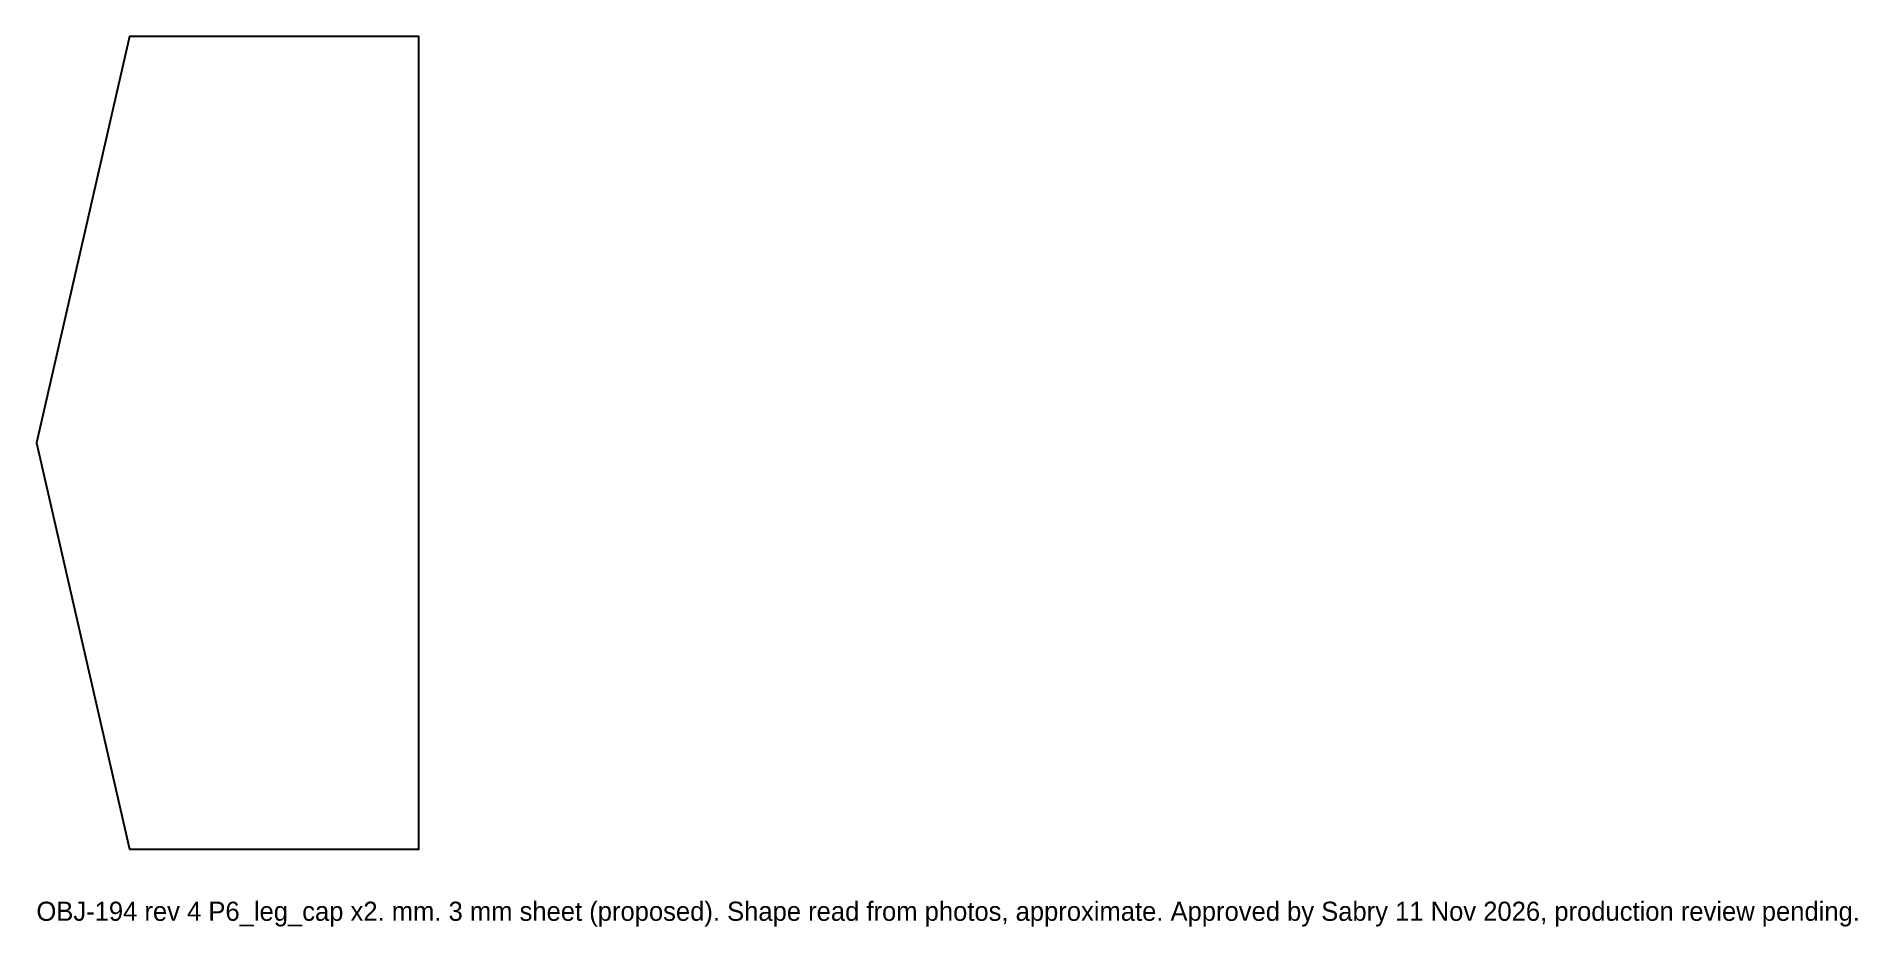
# Model space of a CAD drawing. Header units: millimetres. Extents: x 0 to 762, y -32 to 340.
import ezdxf

# ---------------------------------------------------------------- set-up
doc = ezdxf.new("R2010")
doc.units = ezdxf.units.MM
doc.layers.add('CUT', color=7, linetype='Continuous')
doc.layers.add('NOTE', color=8, linetype='Continuous')

msp = doc.modelspace()

# ---------------------------------------------------------------- linework, layer by layer
at = {"layer": 'CUT'}
msp.add_lwpolyline([(39, 0), (160, 0), (160, 340), (39, 340), (0, 170)], close=True, dxfattribs=at)

# ---------------------------------------------------------------- texts
at = {"layer": 'NOTE'}
msp.add_text('OBJ-194 rev 4 P6_leg_cap x2. mm. 3 mm sheet (proposed). Shape read from photos, approximate. Approved by Sabry 11 Nov 2026, production review pending.', height=8, dxfattribs=at).set_placement((0, -30))

doc.saveas('drawing.dxf')
